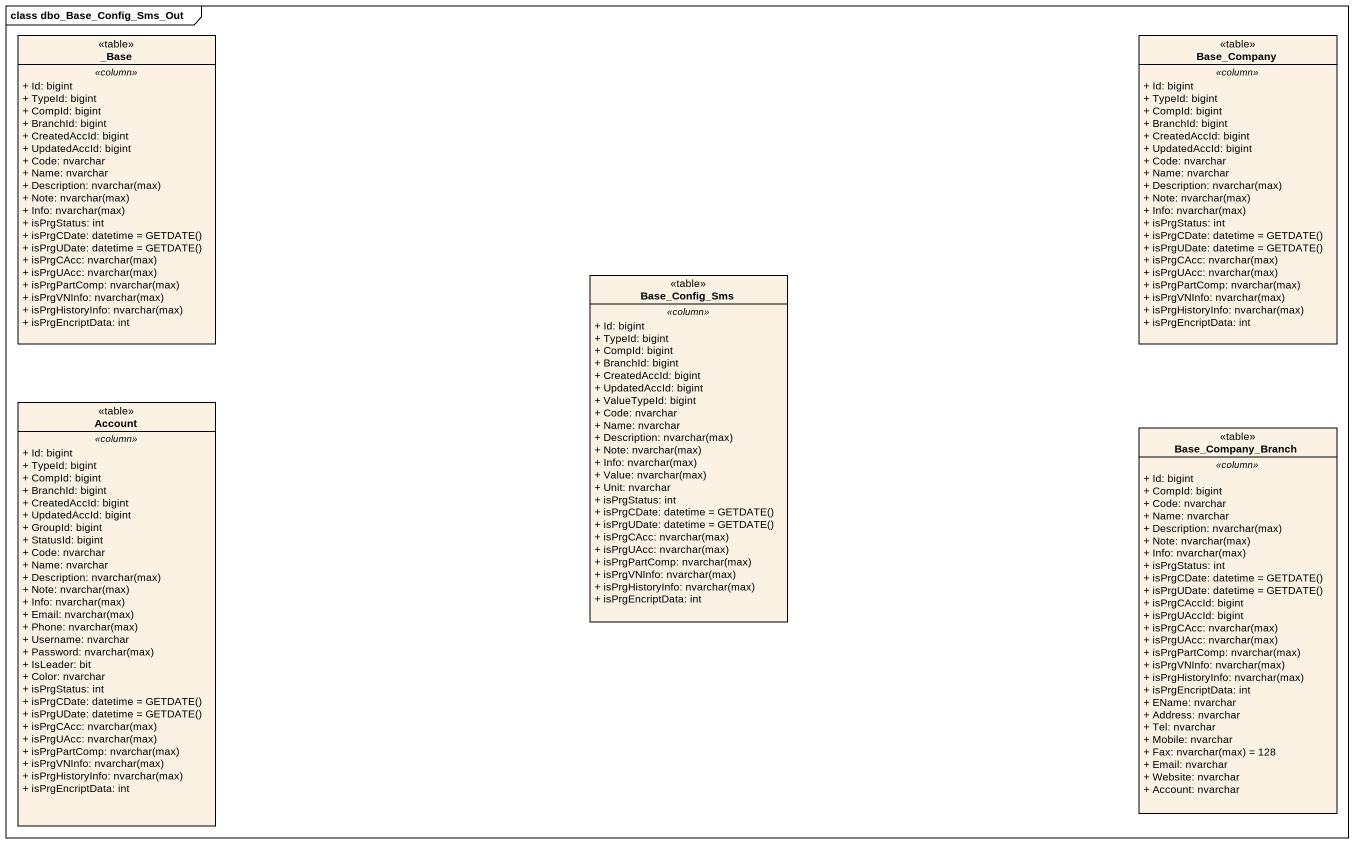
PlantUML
@startuml
mainframe class dbo_Base_Config_Sms_Out
hide circle
hide empty members
skinparam classAttributeIconSize 0
class "_Base" as Base <<table>> {
  .. <<column>> ..
  + Id: bigint
  + TypeId: bigint
  + CompId: bigint
  + BranchId: bigint
  + CreatedAccId: bigint
  + UpdatedAccId: bigint
  + Code: nvarchar
  + Name: nvarchar
  {field} + Description: nvarchar(max)
  {field} + Note: nvarchar(max)
  {field} + Info: nvarchar(max)
  + isPrgStatus: int
  {field} + isPrgCDate: datetime = GETDATE()
  {field} + isPrgUDate: datetime = GETDATE()
  {field} + isPrgCAcc: nvarchar(max)
  {field} + isPrgUAcc: nvarchar(max)
  {field} + isPrgPartComp: nvarchar(max)
  {field} + isPrgVNInfo: nvarchar(max)
  {field} + isPrgHistoryInfo: nvarchar(max)
  + isPrgEncriptData: int
}
class Base_Company <<table>> {
  .. <<column>> ..
  + Id: bigint
  + TypeId: bigint
  + CompId: bigint
  + BranchId: bigint
  + CreatedAccId: bigint
  + UpdatedAccId: bigint
  + Code: nvarchar
  + Name: nvarchar
  {field} + Description: nvarchar(max)
  {field} + Note: nvarchar(max)
  {field} + Info: nvarchar(max)
  + isPrgStatus: int
  {field} + isPrgCDate: datetime = GETDATE()
  {field} + isPrgUDate: datetime = GETDATE()
  {field} + isPrgCAcc: nvarchar(max)
  {field} + isPrgUAcc: nvarchar(max)
  {field} + isPrgPartComp: nvarchar(max)
  {field} + isPrgVNInfo: nvarchar(max)
  {field} + isPrgHistoryInfo: nvarchar(max)
  + isPrgEncriptData: int
}
class Base_Config_Sms <<table>> {
  .. <<column>> ..
  + Id: bigint
  + TypeId: bigint
  + CompId: bigint
  + BranchId: bigint
  + CreatedAccId: bigint
  + UpdatedAccId: bigint
  + ValueTypeId: bigint
  + Code: nvarchar
  + Name: nvarchar
  {field} + Description: nvarchar(max)
  {field} + Note: nvarchar(max)
  {field} + Info: nvarchar(max)
  {field} + Value: nvarchar(max)
  + Unit: nvarchar
  + isPrgStatus: int
  {field} + isPrgCDate: datetime = GETDATE()
  {field} + isPrgUDate: datetime = GETDATE()
  {field} + isPrgCAcc: nvarchar(max)
  {field} + isPrgUAcc: nvarchar(max)
  {field} + isPrgPartComp: nvarchar(max)
  {field} + isPrgVNInfo: nvarchar(max)
  {field} + isPrgHistoryInfo: nvarchar(max)
  + isPrgEncriptData: int
}
class Account <<table>> {
  .. <<column>> ..
  + Id: bigint
  + TypeId: bigint
  + CompId: bigint
  + BranchId: bigint
  + CreatedAccId: bigint
  + UpdatedAccId: bigint
  + GroupId: bigint
  + StatusId: bigint
  + Code: nvarchar
  + Name: nvarchar
  {field} + Description: nvarchar(max)
  {field} + Note: nvarchar(max)
  {field} + Info: nvarchar(max)
  {field} + Email: nvarchar(max)
  {field} + Phone: nvarchar(max)
  + Username: nvarchar
  {field} + Password: nvarchar(max)
  + IsLeader: bit
  + Color: nvarchar
  + isPrgStatus: int
  {field} + isPrgCDate: datetime = GETDATE()
  {field} + isPrgUDate: datetime = GETDATE()
  {field} + isPrgCAcc: nvarchar(max)
  {field} + isPrgUAcc: nvarchar(max)
  {field} + isPrgPartComp: nvarchar(max)
  {field} + isPrgVNInfo: nvarchar(max)
  {field} + isPrgHistoryInfo: nvarchar(max)
  + isPrgEncriptData: int
}
class Base_Company_Branch <<table>> {
  .. <<column>> ..
  + Id: bigint
  + CompId: bigint
  + Code: nvarchar
  + Name: nvarchar
  {field} + Description: nvarchar(max)
  {field} + Note: nvarchar(max)
  {field} + Info: nvarchar(max)
  + isPrgStatus: int
  {field} + isPrgCDate: datetime = GETDATE()
  {field} + isPrgUDate: datetime = GETDATE()
  + isPrgCAccId: bigint
  + isPrgUAccId: bigint
  {field} + isPrgCAcc: nvarchar(max)
  {field} + isPrgUAcc: nvarchar(max)
  {field} + isPrgPartComp: nvarchar(max)
  {field} + isPrgVNInfo: nvarchar(max)
  {field} + isPrgHistoryInfo: nvarchar(max)
  + isPrgEncriptData: int
  + EName: nvarchar
  + Address: nvarchar
  + Tel: nvarchar
  + Mobile: nvarchar
  {field} + Fax: nvarchar(max) = 128
  + Email: nvarchar
  + Website: nvarchar
  + Account: nvarchar
}
@enduml
